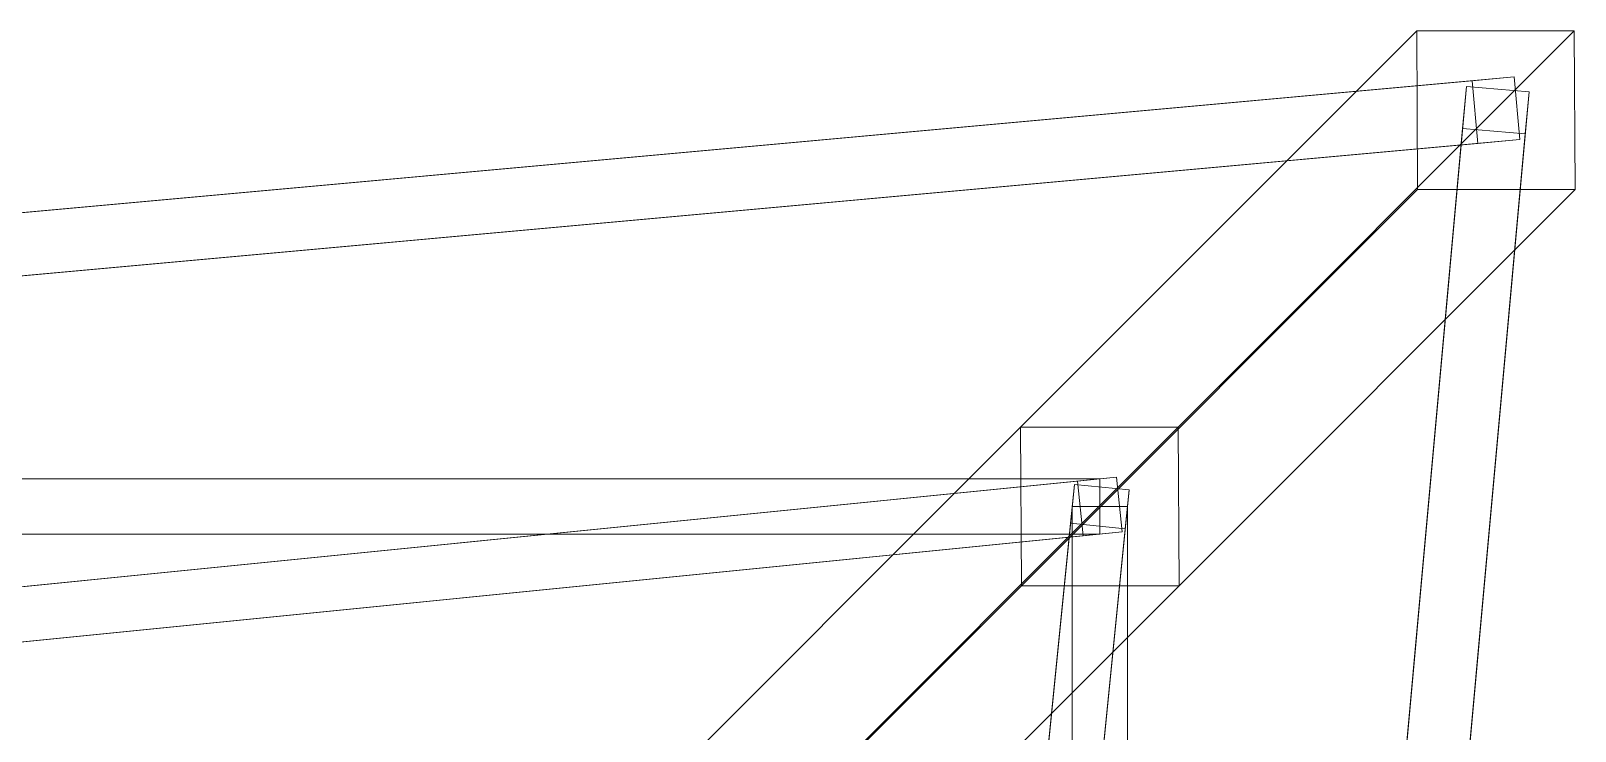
# Model space of a CAD drawing. Extents: x 4 to 464, y 11 to 29.
# Drawn here: x 13.651 to 15.6, y 24.717 to 25.6 of the extents above; entities that cross this region are included whole.
import ezdxf

# ---------------------------------------------------------------- set-up
doc = ezdxf.new("R2010")
doc.units = 0
doc.header["$MEASUREMENT"] = 0
doc.layers.add('Structures Plan', color=7, linetype='CONTINUOUS', lineweight=0)

msp = doc.modelspace()

# ---------------------------------------------------------------- linework, layer by layer
at = {"layer": 'Structures Plan', "color": 253}
for points in [[(14.9, 25.1, 5), (15.4, 25.6, 0), (15.599, 25.6, 0.02), (15.099, 25.1, 5.02)], [(14.901, 24.9, 4.98), (15.401, 25.4, -0.02), (15.4, 25.6, 0), (14.9, 25.1, 5)], [(15.099, 25.1, 5.02), (15.599, 25.6, 0.02), (15.6, 25.4, 0), (15.1, 24.9, 5)], [(15.6, 25.4, 0), (15.599, 25.6, 0.02), (15.4, 25.6, 0), (15.401, 25.4, -0.02)], [(9.97, 25.037, 4.97), (15.47, 25.537, -0.03), (15.523, 25.542, 0.03), (10.023, 25.042, 5.03)], [(10.023, 25.042, 5.03), (15.523, 25.542, 0.03), (15.53, 25.463, 0.03), (10.03, 24.963, 5.03)], [(15.47, 25.537, -0.03), (15.477, 25.458, -0.03), (15.53, 25.463, 0.03), (15.523, 25.542, 0.03)], [(9.977, 24.958, 4.97), (15.477, 25.458, -0.03), (15.47, 25.537, -0.03), (9.97, 25.037, 4.97)], [(14.958, 19.977, 4.97), (15.458, 25.477, -0.03), (15.463, 25.53, 0.03), (14.963, 20.03, 5.03)], [(14.963, 20.03, 5.03), (15.463, 25.53, 0.03), (15.542, 25.523, 0.03), (15.042, 20.023, 5.03)], [(15.042, 20.023, 5.03), (15.542, 25.523, 0.03), (15.537, 25.47, -0.03), (15.037, 19.97, 4.97)], [(15.458, 25.477, -0.03), (15.537, 25.47, -0.03), (15.542, 25.523, 0.03), (15.463, 25.53, 0.03)], [(10.03, 24.963, 5.03), (15.53, 25.463, 0.03), (15.477, 25.458, -0.03), (9.977, 24.958, 4.97)], [(15.037, 19.97, 4.97), (15.537, 25.47, -0.03), (15.458, 25.477, -0.03), (14.958, 19.977, 4.97)], [(15.1, 24.9, 5), (15.6, 25.4, 0), (15.401, 25.4, -0.02), (14.901, 24.9, 4.98)], [(14.4, 24.6, 10), (14.9, 25.1, 5), (15.099, 25.1, 5.02), (14.599, 24.6, 10.02)], [(14.401, 24.4, 9.98), (14.901, 24.9, 4.98), (14.9, 25.1, 5), (14.4, 24.6, 10)], [(14.599, 24.6, 10.02), (15.099, 25.1, 5.02), (15.1, 24.9, 5), (14.6, 24.4, 10)], [(15.1, 24.9, 5), (15.099, 25.1, 5.02), (14.9, 25.1, 5), (14.901, 24.9, 4.98)], [(15.1, 24.9, 5), (15.099, 25.1, 5.02), (14.9, 25.1, 5), (14.901, 24.9, 4.98)], [(9.972, 24.532, 9.975), (14.972, 25.032, 4.975), (15.021, 25.037, 5.025), (10.021, 24.537, 10.025)], [(9.979, 24.463, 9.975), (14.979, 24.963, 4.975), (14.972, 25.032, 4.975), (9.972, 24.532, 9.975)], [(15, 25.035, 4.965), (10, 25.035, 4.965), (10, 24.965, 4.965), (15, 24.965, 4.965)], [(15, 25.035, 5.035), (10, 25.035, 5.035), (10, 25.035, 4.965), (15, 25.035, 4.965)], [(15, 24.965, 5.035), (10, 24.965, 5.035), (10, 25.035, 5.035), (15, 25.035, 5.035)], [(10.021, 24.537, 10.025), (15.021, 25.037, 5.025), (15.028, 24.968, 5.025), (10.028, 24.468, 10.025)], [(14.972, 25.032, 4.975), (14.979, 24.963, 4.975), (15.028, 24.968, 5.025), (15.021, 25.037, 5.025)], [(15, 24.965, 4.965), (15, 25.035, 4.965), (15, 25.035, 5.035), (15, 24.965, 5.035)], [(15.021, 20.021, 4.97), (10.021, 25.021, 4.97), (9.979, 24.979, 4.97), (14.979, 19.979, 4.97)], [(14.979, 19.979, 5.03), (9.979, 24.979, 5.03), (10.021, 25.021, 5.03), (15.021, 20.021, 5.03)], [(15.021, 20.021, 5.03), (10.021, 25.021, 5.03), (10.021, 25.021, 4.97), (15.021, 20.021, 4.97)], [(14.463, 19.979, 9.975), (14.963, 24.979, 4.975), (14.968, 25.028, 5.025), (14.468, 20.028, 10.025)], [(14.468, 20.028, 10.025), (14.968, 25.028, 5.025), (15.037, 25.021, 5.025), (14.537, 20.021, 10.025)], [(14.537, 20.021, 10.025), (15.037, 25.021, 5.025), (15.032, 24.972, 4.975), (14.532, 19.972, 9.975)], [(14.963, 24.979, 4.975), (15.032, 24.972, 4.975), (15.037, 25.021, 5.025), (14.968, 25.028, 5.025)], [(14.965, 25, 4.965), (14.965, 20, 4.965), (15.035, 20, 4.965), (15.035, 25, 4.965)], [(14.965, 25, 5.035), (14.965, 20, 5.035), (14.965, 20, 4.965), (14.965, 25, 4.965)], [(15.035, 25, 5.035), (15.035, 20, 5.035), (14.965, 20, 5.035), (14.965, 25, 5.035)], [(15.035, 25, 4.965), (14.965, 25, 4.965), (14.965, 25, 5.035), (15.035, 25, 5.035)], [(15.035, 25, 4.965), (15.035, 20, 4.965), (15.035, 20, 5.035), (15.035, 25, 5.035)], [(14.979, 19.979, 4.97), (9.979, 24.979, 4.97), (9.979, 24.979, 5.03), (14.979, 19.979, 5.03)], [(14.532, 19.972, 9.975), (15.032, 24.972, 4.975), (14.963, 24.979, 4.975), (14.463, 19.979, 9.975)], [(10.028, 24.468, 10.025), (15.028, 24.968, 5.025), (14.979, 24.963, 4.975), (9.979, 24.463, 9.975)], [(15, 24.965, 4.965), (10, 24.965, 4.965), (10, 24.965, 5.035), (15, 24.965, 5.035)], [(14.6, 24.4, 10), (15.1, 24.9, 5), (14.901, 24.9, 4.98), (14.401, 24.4, 9.98)]]:
    msp.add_3dface(points, dxfattribs=at)

doc.saveas('drawing.dxf')
